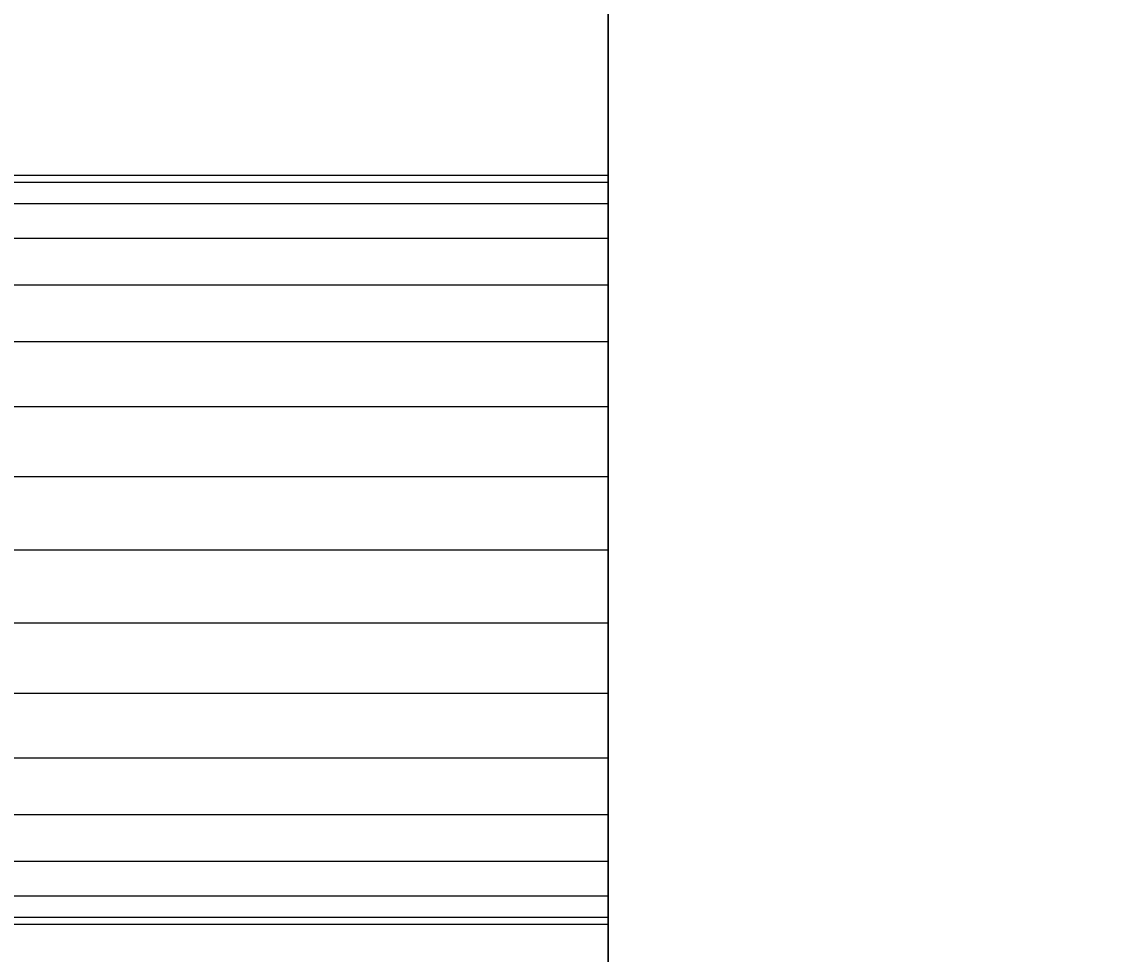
# Model space of a CAD drawing. Header units: millimetres. Extents: x -22443 to 8019, y 3751 to 17584.
# Drawn here: x -19267.6 to -19210.1, y 11680 to 11729.3 of the extents above; entities that cross this region are included whole.
import ezdxf

# ---------------------------------------------------------------- set-up
doc = ezdxf.new("R2010")
doc.units = ezdxf.units.MM
for name, color, linetype, lineweight in [('A-ANNO-DIMS', 211, 'Continuous', 9), ('A-ANNO-DIMS-50', 211, 'Continuous', 9), ('A-GENM', 13, 'Continuous', 18)]:
    doc.layers.add(name, color=color, linetype=linetype, lineweight=lineweight)
doc.styles.add('Arial', font='arial.ttf', dxfattribs={"height": 125})
doc.dimstyles.new('Diagonal_-_2_5mm_Arial', dxfattribs={"dimscale": 304.8, "dimtxt": 127.532425, "dimasz": 0.492126, "dimexe": 0.393701, "dimexo": 0.246063, "dimgap": 0.287073, "dimtad": 1, "dimdec": 0, "dimzin": 0, "dimdsep": 46, "dimtxsty": 'Arial', "dimblk1": 'OBLIQUE', "dimblk2": 'OBLIQUE', "dimsah": 1, "dimcen": 0.09, "dimdle": 0.393701, "dimazin": 0, "dimtfac": 1, "dimtdec": 4, "dimtix": 1, "dimtmove": 0, "dimatfit": 3, "dimfxl": 1, "dimtvp": 1, "dimtolj": 1, "dimtzin": 0, "dimarcsym": 2})

# ---------------------------------------------------------------- blocks, each defined once
blk = doc.blocks.new('Nevera de autoservicio single - Nevera de autoservicio single-466915-Level 1')
at = {"layer": 'A-GENM'}
for p, q in [((454.753, 1307.979), (454.753, -1108.896)), ((454.753, -1108.896), (454.753, 1307.979)), ((454.753, -1108.896), (454.753, 1307.979)), ((454.753, -1108.896), (454.753, 1307.979)), ((454.753, -1028.381), (454.753, 977.961)), ((454.753, -462.489), (454.753, -411.045)), ((454.753, -442.704), (255.92, -442.704)), ((454.753, -442.704), (255.92, -442.704)), ((454.753, -442.704), (255.92, -442.704)), ((454.753, -442.704), (255.92, -442.704)), ((454.753, -442.704), (255.92, -442.704)), ((454.753, -442.704), (255.92, -442.704)), ((454.753, -442.704), (255.92, -442.704)), ((454.753, -442.704), (255.92, -442.704)), ((454.753, -442.704), (255.92, -442.704)), ((454.753, -442.704), (255.92, -442.704)), ((454.753, -442.704), (255.92, -442.704)), ((454.753, -442.704), (255.92, -442.704)), ((454.753, -443.052), (454.753, -442.704)), ((454.753, -442.704), (454.753, -443.083)), ((454.753, -443.083), (454.753, -442.704)), ((454.753, -442.704), (454.753, -443.083)), ((454.753, -443.083), (454.753, -442.704)), ((454.753, -442.704), (454.753, -443.083)), ((454.753, -443.083), (454.753, -442.704)), ((454.753, -442.704), (454.753, -443.083)), ((454.753, -443.083), (454.753, -442.704)), ((454.753, -442.704), (454.753, -443.083)), ((454.753, -442.893), (454.753, -442.704)), ((454.753, -442.704), (454.753, -443.083)), ((454.753, -443.083), (454.753, -442.704)), ((454.753, -442.704), (454.753, -443.052)), ((454.753, -442.893), (454.753, -442.704)), ((454.753, -443.083), (454.753, -442.704)), ((454.753, -443.083), (454.753, -442.704)), ((454.753, -443.083), (454.753, -442.704)), ((454.753, -442.704), (454.753, -443.083)), ((454.753, -442.704), (454.753, -443.083)), ((454.753, -443.083), (454.753, -442.704)), ((454.753, -442.704), (454.753, -443.083)), ((454.753, -443.083), (454.753, -442.704)), ((454.753, -442.704), (454.753, -443.083)), ((454.753, -443.083), (255.92, -443.083)), ((454.753, -443.083), (255.92, -443.083)), ((454.753, -443.083), (255.92, -443.083)), ((454.753, -443.083), (255.92, -443.083)), ((454.753, -443.083), (255.92, -443.083)), ((454.753, -443.083), (255.92, -443.083)), ((454.753, -443.083), (255.92, -443.083)), ((454.753, -443.083), (255.92, -443.083)), ((454.753, -443.083), (255.92, -443.083)), ((454.753, -443.083), (255.92, -443.083)), ((454.753, -443.083), (255.92, -443.083)), ((454.753, -443.083), (255.92, -443.083)), ((454.753, -443.083), (255.92, -443.083)), ((454.753, -443.083), (255.92, -443.083)), ((454.753, -443.083), (255.92, -443.083)), ((454.753, -443.083), (255.92, -443.083)), ((454.753, -443.083), (255.92, -443.083)), ((454.753, -443.083), (255.92, -443.083)), ((454.753, -443.083), (255.92, -443.083)), ((454.753, -443.083), (255.92, -443.083)), ((454.753, -443.083), (255.92, -443.083)), ((454.753, -443.083), (255.92, -443.083)), ((454.753, -443.083), (255.92, -443.083)), ((454.753, -443.083), (255.92, -443.083)), ((454.753, -442.893), (454.753, -443.083)), ((454.753, -443.083), (454.753, -442.893)), ((454.753, -443.083), (454.753, -443.052)), ((454.753, -443.052), (454.753, -443.083)), ((454.753, -444.209), (454.753, -443.083)), ((454.753, -443.083), (454.753, -444.209)), ((454.753, -444.209), (454.753, -443.083)), ((454.753, -443.083), (454.753, -444.209)), ((454.753, -444.209), (454.753, -443.083)), ((454.753, -443.083), (454.753, -444.209)), ((454.753, -444.209), (454.753, -443.083)), ((454.753, -443.083), (454.753, -444.209)), ((454.753, -444.209), (454.753, -443.083)), ((454.753, -443.083), (454.753, -444.209)), ((454.753, -444.209), (454.753, -443.083)), ((454.753, -443.083), (454.753, -444.209)), ((454.753, -444.209), (454.753, -443.083)), ((454.753, -444.209), (454.753, -443.083)), ((454.753, -444.209), (454.753, -443.083)), ((454.753, -444.209), (454.753, -443.083)), ((454.753, -444.209), (454.753, -443.083)), ((454.753, -444.209), (454.753, -443.083)), ((454.753, -444.209), (454.753, -443.083)), ((454.753, -444.209), (454.753, -443.083)), ((454.753, -444.209), (454.753, -443.083)), ((454.753, -444.209), (454.753, -443.083)), ((454.753, -444.209), (454.753, -443.083)), ((454.753, -444.209), (454.753, -443.083)), ((454.753, -444.209), (255.92, -444.209)), ((454.753, -444.209), (255.92, -444.209)), ((454.753, -444.209), (255.92, -444.209)), ((454.753, -444.209), (255.92, -444.209)), ((454.753, -444.209), (255.92, -444.209)), ((454.753, -444.209), (255.92, -444.209)), ((454.753, -444.209), (255.92, -444.209)), ((454.753, -444.209), (255.92, -444.209)), ((454.753, -444.209), (255.92, -444.209)), ((454.753, -444.209), (255.92, -444.209)), ((454.753, -444.209), (255.92, -444.209)), ((454.753, -444.209), (255.92, -444.209)), ((454.753, -444.209), (255.92, -444.209)), ((454.753, -444.209), (255.92, -444.209)), ((454.753, -444.209), (255.92, -444.209)), ((454.753, -444.209), (255.92, -444.209)), ((454.753, -444.209), (255.92, -444.209)), ((454.753, -444.209), (255.92, -444.209)), ((454.753, -444.209), (255.92, -444.209)), ((454.753, -444.209), (255.92, -444.209)), ((454.753, -444.209), (255.92, -444.209)), ((454.753, -444.209), (255.92, -444.209)), ((454.753, -444.209), (255.92, -444.209)), ((454.753, -444.209), (255.92, -444.209)), ((454.753, -446.038), (454.753, -444.209)), ((454.753, -444.209), (454.753, -446.038)), ((454.753, -446.038), (454.753, -444.209)), ((454.753, -444.209), (454.753, -446.038)), ((454.753, -446.038), (454.753, -444.209)), ((454.753, -444.209), (454.753, -446.038)), ((454.753, -446.038), (454.753, -444.209)), ((454.753, -444.209), (454.753, -446.038)), ((454.753, -446.038), (454.753, -444.209)), ((454.753, -444.209), (454.753, -446.038)), ((454.753, -446.038), (454.753, -444.209)), ((454.753, -444.209), (454.753, -446.038)), ((454.753, -446.038), (454.753, -444.209)), ((454.753, -446.038), (454.753, -444.209)), ((454.753, -446.038), (454.753, -444.209)), ((454.753, -446.038), (454.753, -444.209)), ((454.753, -446.038), (454.753, -444.209)), ((454.753, -446.038), (454.753, -444.209)), ((454.753, -446.038), (454.753, -444.209)), ((454.753, -446.038), (454.753, -444.209)), ((454.753, -446.038), (454.753, -444.209)), ((454.753, -446.038), (454.753, -444.209)), ((454.753, -446.038), (454.753, -444.209)), ((454.753, -446.038), (454.753, -444.209)), ((454.753, -446.038), (255.92, -446.038)), ((454.753, -446.038), (255.92, -446.038)), ((454.753, -446.038), (255.92, -446.038)), ((454.753, -446.038), (255.92, -446.038)), ((454.753, -446.038), (255.92, -446.038)), ((454.753, -446.038), (255.92, -446.038)), ((454.753, -446.038), (255.92, -446.038)), ((454.753, -446.038), (255.92, -446.038)), ((454.753, -446.038), (255.92, -446.038)), ((454.753, -446.038), (255.92, -446.038)), ((454.753, -446.038), (255.92, -446.038)), ((454.753, -446.038), (255.92, -446.038)), ((454.753, -446.038), (255.92, -446.038)), ((454.753, -446.038), (255.92, -446.038)), ((454.753, -446.038), (255.92, -446.038)), ((454.753, -446.038), (255.92, -446.038)), ((454.753, -446.038), (255.92, -446.038)), ((454.753, -446.038), (255.92, -446.038)), ((454.753, -446.038), (255.92, -446.038)), ((454.753, -446.038), (255.92, -446.038)), ((454.753, -446.038), (255.92, -446.038)), ((454.753, -446.038), (255.92, -446.038)), ((454.753, -446.038), (255.92, -446.038)), ((454.753, -446.038), (255.92, -446.038)), ((454.753, -448.499), (454.753, -446.038)), ((454.753, -446.038), (454.753, -448.499)), ((454.753, -448.499), (454.753, -446.038)), ((454.753, -446.038), (454.753, -448.499)), ((454.753, -448.499), (454.753, -446.038)), ((454.753, -446.038), (454.753, -448.499)), ((454.753, -448.499), (454.753, -446.038)), ((454.753, -446.038), (454.753, -448.499)), ((454.753, -448.499), (454.753, -446.038)), ((454.753, -446.038), (454.753, -448.499)), ((454.753, -448.499), (454.753, -446.038)), ((454.753, -446.038), (454.753, -448.499)), ((454.753, -448.499), (454.753, -446.038)), ((454.753, -448.499), (454.753, -446.038)), ((454.753, -448.499), (454.753, -446.038)), ((454.753, -448.499), (454.753, -446.038)), ((454.753, -448.499), (454.753, -446.038)), ((454.753, -448.499), (454.753, -446.038)), ((454.753, -448.499), (454.753, -446.038)), ((454.753, -448.499), (454.753, -446.038)), ((454.753, -448.499), (454.753, -446.038)), ((454.753, -448.499), (454.753, -446.038)), ((454.753, -448.499), (454.753, -446.038)), ((454.753, -448.499), (454.753, -446.038)), ((454.753, -448.499), (255.92, -448.499)), ((454.753, -448.499), (255.92, -448.499)), ((454.753, -448.499), (255.92, -448.499)), ((454.753, -448.499), (255.92, -448.499)), ((454.753, -448.499), (255.92, -448.499)), ((454.753, -448.499), (255.92, -448.499)), ((454.753, -448.499), (255.92, -448.499)), ((454.753, -448.499), (255.92, -448.499)), ((454.753, -448.499), (255.92, -448.499)), ((454.753, -448.499), (255.92, -448.499)), ((454.753, -448.499), (255.92, -448.499)), ((454.753, -448.499), (255.92, -448.499)), ((454.753, -448.499), (255.92, -448.499)), ((454.753, -448.499), (255.92, -448.499)), ((454.753, -448.499), (255.92, -448.499)), ((454.753, -448.499), (255.92, -448.499)), ((454.753, -448.499), (255.92, -448.499)), ((454.753, -448.499), (255.92, -448.499)), ((454.753, -448.499), (255.92, -448.499)), ((454.753, -448.499), (255.92, -448.499)), ((454.753, -448.499), (255.92, -448.499)), ((454.753, -448.499), (255.92, -448.499)), ((454.753, -448.499), (255.92, -448.499)), ((454.753, -448.499), (255.92, -448.499)), ((454.753, -451.497), (454.753, -448.499)), ((454.753, -448.499), (454.753, -451.497)), ((454.753, -451.497), (454.753, -448.499)), ((454.753, -448.499), (454.753, -451.497)), ((454.753, -451.497), (454.753, -448.499)), ((454.753, -448.499), (454.753, -451.497)), ((454.753, -451.497), (454.753, -448.499)), ((454.753, -448.499), (454.753, -451.497)), ((454.753, -451.497), (454.753, -448.499)), ((454.753, -448.499), (454.753, -451.497)), ((454.753, -451.497), (454.753, -448.499)), ((454.753, -448.499), (454.753, -451.497)), ((454.753, -451.497), (454.753, -448.499)), ((454.753, -451.497), (454.753, -448.499)), ((454.753, -451.497), (454.753, -448.499)), ((454.753, -451.497), (454.753, -448.499)), ((454.753, -451.497), (454.753, -448.499)), ((454.753, -451.497), (454.753, -448.499)), ((454.753, -451.497), (454.753, -448.499)), ((454.753, -451.497), (454.753, -448.499)), ((454.753, -451.497), (454.753, -448.499)), ((454.753, -451.497), (454.753, -448.499)), ((454.753, -451.497), (454.753, -448.499)), ((454.753, -451.497), (454.753, -448.499)), ((454.753, -451.497), (255.92, -451.497)), ((454.753, -451.497), (255.92, -451.497)), ((454.753, -451.497), (255.92, -451.497)), ((454.753, -451.497), (255.92, -451.497)), ((454.753, -451.497), (255.92, -451.497)), ((454.753, -451.497), (255.92, -451.497)), ((454.753, -451.497), (255.92, -451.497)), ((454.753, -451.497), (255.92, -451.497)), ((454.753, -451.497), (255.92, -451.497)), ((454.753, -451.497), (255.92, -451.497)), ((454.753, -451.497), (255.92, -451.497)), ((454.753, -451.497), (255.92, -451.497)), ((454.753, -451.497), (255.92, -451.497)), ((454.753, -451.497), (255.92, -451.497)), ((454.753, -451.497), (255.92, -451.497)), ((454.753, -451.497), (255.92, -451.497)), ((454.753, -451.497), (255.92, -451.497)), ((454.753, -451.497), (255.92, -451.497)), ((454.753, -451.497), (255.92, -451.497)), ((454.753, -451.497), (255.92, -451.497)), ((454.753, -451.497), (255.92, -451.497)), ((454.753, -451.497), (255.92, -451.497)), ((454.753, -451.497), (255.92, -451.497)), ((454.753, -451.497), (255.92, -451.497)), ((454.753, -454.918), (454.753, -451.497)), ((454.753, -451.497), (454.753, -454.918)), ((454.753, -454.918), (454.753, -451.497)), ((454.753, -451.497), (454.753, -454.918)), ((454.753, -454.918), (454.753, -451.497)), ((454.753, -451.497), (454.753, -454.918)), ((454.753, -454.918), (454.753, -451.497)), ((454.753, -451.497), (454.753, -454.918)), ((454.753, -454.918), (454.753, -451.497)), ((454.753, -451.497), (454.753, -454.918)), ((454.753, -454.918), (454.753, -451.497)), ((454.753, -451.497), (454.753, -454.918)), ((454.753, -454.918), (454.753, -451.497)), ((454.753, -454.918), (454.753, -451.497)), ((454.753, -454.918), (454.753, -451.497)), ((454.753, -454.918), (454.753, -451.497)), ((454.753, -454.918), (454.753, -451.497)), ((454.753, -454.918), (454.753, -451.497)), ((454.753, -454.918), (454.753, -451.497)), ((454.753, -454.918), (454.753, -451.497)), ((454.753, -454.918), (454.753, -451.497)), ((454.753, -454.918), (454.753, -451.497)), ((454.753, -454.918), (454.753, -451.497)), ((454.753, -454.918), (454.753, -451.497)), ((454.753, -454.918), (255.92, -454.918)), ((454.753, -454.918), (255.92, -454.918)), ((454.753, -454.918), (255.92, -454.918)), ((454.753, -454.918), (255.92, -454.918)), ((454.753, -454.918), (255.92, -454.918)), ((454.753, -454.918), (255.92, -454.918)), ((454.753, -454.918), (255.92, -454.918)), ((454.753, -454.918), (255.92, -454.918)), ((454.753, -454.918), (255.92, -454.918)), ((454.753, -454.918), (255.92, -454.918)), ((454.753, -454.918), (255.92, -454.918)), ((454.753, -454.918), (255.92, -454.918)), ((454.753, -454.918), (255.92, -454.918)), ((454.753, -454.918), (255.92, -454.918)), ((454.753, -454.918), (255.92, -454.918)), ((454.753, -454.918), (255.92, -454.918)), ((454.753, -454.918), (255.92, -454.918)), ((454.753, -454.918), (255.92, -454.918)), ((454.753, -454.918), (255.92, -454.918)), ((454.753, -454.918), (255.92, -454.918)), ((454.753, -454.918), (255.92, -454.918)), ((454.753, -454.918), (255.92, -454.918)), ((454.753, -454.918), (255.92, -454.918)), ((454.753, -454.918), (255.92, -454.918)), ((454.753, -458.63), (454.753, -454.918)), ((454.753, -454.918), (454.753, -458.63)), ((454.753, -458.63), (454.753, -454.918)), ((454.753, -454.918), (454.753, -458.63)), ((454.753, -458.63), (454.753, -454.918)), ((454.753, -454.918), (454.753, -458.63)), ((454.753, -458.63), (454.753, -454.918)), ((454.753, -454.918), (454.753, -458.63)), ((454.753, -458.63), (454.753, -454.918)), ((454.753, -454.918), (454.753, -458.63)), ((454.753, -458.63), (454.753, -454.918)), ((454.753, -454.918), (454.753, -458.63)), ((454.753, -458.63), (454.753, -454.918)), ((454.753, -458.63), (454.753, -454.918)), ((454.753, -458.63), (454.753, -454.918)), ((454.753, -458.63), (454.753, -454.918)), ((454.753, -458.63), (454.753, -454.918)), ((454.753, -458.63), (454.753, -454.918)), ((454.753, -458.63), (454.753, -454.918)), ((454.753, -458.63), (454.753, -454.918)), ((454.753, -458.63), (454.753, -454.918)), ((454.753, -458.63), (454.753, -454.918)), ((454.753, -458.63), (454.753, -454.918)), ((454.753, -458.63), (454.753, -454.918)), ((454.753, -458.63), (255.92, -458.63)), ((454.753, -458.63), (255.92, -458.63)), ((454.753, -458.63), (255.92, -458.63)), ((454.753, -458.63), (255.92, -458.63)), ((454.753, -458.63), (255.92, -458.63)), ((454.753, -458.63), (255.92, -458.63)), ((454.753, -458.63), (255.92, -458.63)), ((454.753, -458.63), (255.92, -458.63)), ((454.753, -458.63), (255.92, -458.63)), ((454.753, -458.63), (255.92, -458.63)), ((454.753, -458.63), (255.92, -458.63)), ((454.753, -458.63), (255.92, -458.63)), ((454.753, -458.63), (255.92, -458.63)), ((454.753, -458.63), (255.92, -458.63)), ((454.753, -458.63), (255.92, -458.63)), ((454.753, -458.63), (255.92, -458.63)), ((454.753, -458.63), (255.92, -458.63)), ((454.753, -458.63), (255.92, -458.63)), ((454.753, -458.63), (255.92, -458.63)), ((454.753, -458.63), (255.92, -458.63)), ((454.753, -458.63), (255.92, -458.63)), ((454.753, -458.63), (255.92, -458.63)), ((454.753, -458.63), (255.92, -458.63)), ((454.753, -458.63), (255.92, -458.63)), ((454.753, -462.489), (454.753, -458.63)), ((454.753, -458.63), (454.753, -462.489)), ((454.753, -462.489), (454.753, -458.63)), ((454.753, -458.63), (454.753, -462.489)), ((454.753, -462.489), (454.753, -458.63)), ((454.753, -458.63), (454.753, -462.489)), ((454.753, -462.489), (454.753, -458.63)), ((454.753, -458.63), (454.753, -462.489)), ((454.753, -462.489), (454.753, -458.63)), ((454.753, -458.63), (454.753, -462.489)), ((454.753, -462.489), (454.753, -458.63)), ((454.753, -458.63), (454.753, -462.489)), ((454.753, -462.489), (454.753, -458.63)), ((454.753, -462.489), (454.753, -458.63)), ((454.753, -462.489), (454.753, -458.63)), ((454.753, -462.489), (454.753, -458.63)), ((454.753, -462.489), (454.753, -458.63)), ((454.753, -462.489), (454.753, -458.63)), ((454.753, -462.489), (454.753, -458.63)), ((454.753, -462.489), (454.753, -458.63)), ((454.753, -462.489), (454.753, -458.63)), ((454.753, -462.489), (454.753, -458.63)), ((454.753, -462.489), (454.753, -458.63)), ((454.753, -462.489), (454.753, -458.63)), ((454.753, -462.489), (255.92, -462.489)), ((454.753, -462.489), (255.92, -462.489)), ((454.753, -462.489), (255.92, -462.489)), ((454.753, -462.489), (255.92, -462.489)), ((454.753, -462.489), (255.92, -462.489)), ((454.753, -462.489), (255.92, -462.489)), ((454.753, -462.489), (255.92, -462.489)), ((454.753, -462.489), (255.92, -462.489)), ((454.753, -462.489), (255.92, -462.489)), ((454.753, -462.489), (255.92, -462.489)), ((454.753, -462.489), (255.92, -462.489)), ((454.753, -462.489), (255.92, -462.489)), ((454.753, -462.489), (255.92, -462.489)), ((454.753, -462.489), (255.92, -462.489)), ((454.753, -462.489), (255.92, -462.489)), ((454.753, -462.489), (255.92, -462.489)), ((454.753, -462.489), (255.92, -462.489)), ((454.753, -462.489), (255.92, -462.489)), ((454.753, -462.489), (255.92, -462.489)), ((454.753, -462.489), (255.92, -462.489)), ((454.753, -462.489), (255.92, -462.489)), ((454.753, -462.489), (255.92, -462.489)), ((454.753, -462.489), (255.92, -462.489)), ((454.753, -462.489), (255.92, -462.489)), ((454.753, -466.35), (454.753, -462.489)), ((454.753, -462.489), (454.753, -466.35)), ((454.753, -466.35), (454.753, -462.489)), ((454.753, -462.489), (454.753, -466.35)), ((454.753, -466.35), (454.753, -462.489)), ((454.753, -462.489), (454.753, -466.35)), ((454.753, -466.35), (454.753, -462.489)), ((454.753, -462.489), (454.753, -466.35)), ((454.753, -466.35), (454.753, -462.489)), ((454.753, -462.489), (454.753, -466.35)), ((454.753, -466.35), (454.753, -462.489)), ((454.753, -462.489), (454.753, -466.35)), ((454.753, -513.934), (454.753, -462.489)), ((454.753, -462.489), (454.753, -466.35)), ((454.753, -462.489), (454.753, -466.35)), ((454.753, -462.489), (454.753, -466.35)), ((454.753, -462.489), (454.753, -466.35)), ((454.753, -466.35), (454.753, -462.489)), ((454.753, -466.35), (454.753, -462.489)), ((454.753, -462.489), (454.753, -466.35)), ((454.753, -466.35), (454.753, -462.489)), ((454.753, -462.489), (454.753, -466.35)), ((454.753, -462.489), (454.753, -466.35)), ((454.753, -462.489), (454.753, -466.35)), ((454.753, -462.489), (454.753, -466.35)), ((454.753, -466.35), (255.92, -466.35)), ((454.753, -466.35), (255.92, -466.35)), ((454.753, -466.35), (255.92, -466.35)), ((454.753, -466.35), (255.92, -466.35)), ((454.753, -466.35), (255.92, -466.35)), ((454.753, -466.35), (255.92, -466.35)), ((454.753, -466.35), (255.92, -466.35)), ((454.753, -466.35), (255.92, -466.35)), ((454.753, -466.35), (255.92, -466.35)), ((454.753, -466.35), (255.92, -466.35)), ((454.753, -466.35), (255.92, -466.35)), ((454.753, -466.35), (255.92, -466.35)), ((454.753, -466.35), (255.92, -466.35)), ((454.753, -466.35), (255.92, -466.35)), ((454.753, -466.35), (255.92, -466.35)), ((454.753, -466.35), (255.92, -466.35)), ((454.753, -466.35), (255.92, -466.35)), ((454.753, -466.35), (255.92, -466.35)), ((454.753, -466.35), (255.92, -466.35)), ((454.753, -466.35), (255.92, -466.35)), ((454.753, -466.35), (255.92, -466.35)), ((454.753, -466.35), (255.92, -466.35)), ((454.753, -466.35), (255.92, -466.35)), ((454.753, -466.35), (255.92, -466.35)), ((454.753, -470.062), (454.753, -466.35)), ((454.753, -466.35), (454.753, -470.062)), ((454.753, -470.062), (454.753, -466.35)), ((454.753, -466.35), (454.753, -470.062)), ((454.753, -470.062), (454.753, -466.35)), ((454.753, -466.35), (454.753, -470.062)), ((454.753, -470.062), (454.753, -466.35)), ((454.753, -466.35), (454.753, -470.062)), ((454.753, -470.062), (454.753, -466.35)), ((454.753, -466.35), (454.753, -470.062)), ((454.753, -470.062), (454.753, -466.35)), ((454.753, -466.35), (454.753, -470.062)), ((454.753, -466.35), (454.753, -470.062)), ((454.753, -466.35), (454.753, -470.062)), ((454.753, -466.35), (454.753, -470.062)), ((454.753, -466.35), (454.753, -470.062)), ((454.753, -466.35), (454.753, -470.062)), ((454.753, -466.35), (454.753, -470.062)), ((454.753, -470.062), (454.753, -466.35)), ((454.753, -466.35), (454.753, -470.062)), ((454.753, -466.35), (454.753, -470.062)), ((454.753, -466.35), (454.753, -470.062)), ((454.753, -466.35), (454.753, -470.062)), ((454.753, -466.35), (454.753, -470.062)), ((454.753, -470.062), (255.92, -470.062)), ((454.753, -470.062), (255.92, -470.062)), ((454.753, -470.062), (255.92, -470.062)), ((454.753, -470.062), (255.92, -470.062)), ((454.753, -470.062), (255.92, -470.062)), ((454.753, -470.062), (255.92, -470.062)), ((454.753, -470.062), (255.92, -470.062)), ((454.753, -470.062), (255.92, -470.062)), ((454.753, -470.062), (255.92, -470.062)), ((454.753, -470.062), (255.92, -470.062)), ((454.753, -470.062), (255.92, -470.062)), ((454.753, -470.062), (255.92, -470.062)), ((454.753, -470.062), (255.92, -470.062)), ((454.753, -470.062), (255.92, -470.062)), ((454.753, -470.062), (255.92, -470.062)), ((454.753, -470.062), (255.92, -470.062)), ((454.753, -470.062), (255.92, -470.062)), ((454.753, -470.062), (255.92, -470.062)), ((454.753, -470.062), (255.92, -470.062)), ((454.753, -470.062), (255.92, -470.062)), ((454.753, -470.062), (255.92, -470.062)), ((454.753, -470.062), (255.92, -470.062)), ((454.753, -470.062), (255.92, -470.062)), ((454.753, -470.062), (255.92, -470.062)), ((454.753, -473.482), (454.753, -470.062)), ((454.753, -470.062), (454.753, -473.482)), ((454.753, -473.482), (454.753, -470.062)), ((454.753, -470.062), (454.753, -473.482)), ((454.753, -473.482), (454.753, -470.062)), ((454.753, -470.062), (454.753, -473.482)), ((454.753, -473.482), (454.753, -470.062)), ((454.753, -470.062), (454.753, -473.482)), ((454.753, -473.482), (454.753, -470.062)), ((454.753, -470.062), (454.753, -473.482)), ((454.753, -473.482), (454.753, -470.062)), ((454.753, -470.062), (454.753, -473.482)), ((454.753, -470.062), (454.753, -473.482)), ((454.753, -470.062), (454.753, -473.482)), ((454.753, -470.062), (454.753, -473.482)), ((454.753, -470.062), (454.753, -473.482)), ((454.753, -470.062), (454.753, -473.482)), ((454.753, -470.062), (454.753, -473.482)), ((454.753, -473.482), (454.753, -470.062)), ((454.753, -470.062), (454.753, -473.482)), ((454.753, -470.062), (454.753, -473.482)), ((454.753, -470.062), (454.753, -473.482)), ((454.753, -470.062), (454.753, -473.482)), ((454.753, -470.062), (454.753, -473.482)), ((454.753, -473.482), (255.92, -473.482)), ((454.753, -473.482), (255.92, -473.482)), ((454.753, -473.482), (255.92, -473.482)), ((454.753, -473.482), (255.92, -473.482)), ((454.753, -473.482), (255.92, -473.482)), ((454.753, -473.482), (255.92, -473.482)), ((454.753, -473.482), (255.92, -473.482)), ((454.753, -473.482), (255.92, -473.482)), ((454.753, -473.482), (255.92, -473.482)), ((454.753, -473.482), (255.92, -473.482)), ((454.753, -473.482), (255.92, -473.482)), ((454.753, -473.482), (255.92, -473.482)), ((454.753, -473.482), (255.92, -473.482)), ((454.753, -473.482), (255.92, -473.482)), ((454.753, -473.482), (255.92, -473.482)), ((454.753, -473.482), (255.92, -473.482)), ((454.753, -473.482), (255.92, -473.482)), ((454.753, -473.482), (255.92, -473.482)), ((454.753, -473.482), (255.92, -473.482)), ((454.753, -473.482), (255.92, -473.482)), ((454.753, -473.482), (255.92, -473.482)), ((454.753, -473.482), (255.92, -473.482)), ((454.753, -473.482), (255.92, -473.482)), ((454.753, -473.482), (255.92, -473.482)), ((454.753, -476.481), (454.753, -473.482)), ((454.753, -473.482), (454.753, -476.481)), ((454.753, -476.481), (454.753, -473.482)), ((454.753, -473.482), (454.753, -476.481)), ((454.753, -476.481), (454.753, -473.482)), ((454.753, -473.482), (454.753, -476.481)), ((454.753, -476.481), (454.753, -473.482)), ((454.753, -473.482), (454.753, -476.481)), ((454.753, -476.481), (454.753, -473.482)), ((454.753, -473.482), (454.753, -476.481)), ((454.753, -476.481), (454.753, -473.482)), ((454.753, -473.482), (454.753, -476.481)), ((454.753, -473.482), (454.753, -476.481)), ((454.753, -473.482), (454.753, -476.481)), ((454.753, -473.482), (454.753, -476.481)), ((454.753, -473.482), (454.753, -476.481)), ((454.753, -473.482), (454.753, -476.481)), ((454.753, -473.482), (454.753, -476.481)), ((454.753, -476.481), (454.753, -473.482)), ((454.753, -473.482), (454.753, -476.481)), ((454.753, -473.482), (454.753, -476.481)), ((454.753, -473.482), (454.753, -476.481)), ((454.753, -473.482), (454.753, -476.481)), ((454.753, -473.482), (454.753, -476.481)), ((454.753, -476.481), (255.92, -476.481)), ((454.753, -476.481), (255.92, -476.481)), ((454.753, -476.481), (255.92, -476.481)), ((454.753, -476.481), (255.92, -476.481)), ((454.753, -476.481), (255.92, -476.481)), ((454.753, -476.481), (255.92, -476.481)), ((454.753, -476.481), (255.92, -476.481)), ((454.753, -476.481), (255.92, -476.481)), ((454.753, -476.481), (255.92, -476.481)), ((454.753, -476.481), (255.92, -476.481)), ((454.753, -476.481), (255.92, -476.481)), ((454.753, -476.481), (255.92, -476.481)), ((454.753, -476.481), (255.92, -476.481)), ((454.753, -476.481), (255.92, -476.481)), ((454.753, -476.481), (255.92, -476.481)), ((454.753, -476.481), (255.92, -476.481)), ((454.753, -476.481), (255.92, -476.481)), ((454.753, -476.481), (255.92, -476.481)), ((454.753, -476.481), (255.92, -476.481)), ((454.753, -476.481), (255.92, -476.481)), ((454.753, -476.481), (255.92, -476.481)), ((454.753, -476.481), (255.92, -476.481)), ((454.753, -476.481), (255.92, -476.481)), ((454.753, -476.481), (255.92, -476.481)), ((454.753, -478.941), (454.753, -476.481)), ((454.753, -476.481), (454.753, -478.941)), ((454.753, -478.941), (454.753, -476.481)), ((454.753, -476.481), (454.753, -478.941)), ((454.753, -478.941), (454.753, -476.481)), ((454.753, -476.481), (454.753, -478.941)), ((454.753, -478.941), (454.753, -476.481)), ((454.753, -476.481), (454.753, -478.941)), ((454.753, -478.941), (454.753, -476.481)), ((454.753, -476.481), (454.753, -478.941)), ((454.753, -478.941), (454.753, -476.481)), ((454.753, -476.481), (454.753, -478.941)), ((454.753, -476.481), (454.753, -478.941)), ((454.753, -476.481), (454.753, -478.941)), ((454.753, -476.481), (454.753, -478.941)), ((454.753, -476.481), (454.753, -478.941)), ((454.753, -476.481), (454.753, -478.941)), ((454.753, -476.481), (454.753, -478.941)), ((454.753, -476.481), (454.753, -478.941)), ((454.753, -476.481), (454.753, -478.941)), ((454.753, -476.481), (454.753, -478.941)), ((454.753, -476.481), (454.753, -478.941)), ((454.753, -476.481), (454.753, -478.941)), ((454.753, -476.481), (454.753, -478.941)), ((454.753, -478.941), (255.92, -478.941)), ((454.753, -478.941), (255.92, -478.941)), ((454.753, -478.941), (255.92, -478.941)), ((454.753, -478.941), (255.92, -478.941)), ((454.753, -478.941), (255.92, -478.941)), ((454.753, -478.941), (255.92, -478.941)), ((454.753, -478.941), (255.92, -478.941)), ((454.753, -478.941), (255.92, -478.941)), ((454.753, -478.941), (255.92, -478.941)), ((454.753, -478.941), (255.92, -478.941)), ((454.753, -478.941), (255.92, -478.941)), ((454.753, -478.941), (255.92, -478.941)), ((454.753, -478.941), (255.92, -478.941)), ((454.753, -478.941), (255.92, -478.941)), ((454.753, -478.941), (255.92, -478.941)), ((454.753, -478.941), (255.92, -478.941)), ((454.753, -478.941), (255.92, -478.941)), ((454.753, -478.941), (255.92, -478.941)), ((454.753, -478.941), (255.92, -478.941)), ((454.753, -478.941), (255.92, -478.941)), ((454.753, -478.941), (255.92, -478.941)), ((454.753, -478.941), (255.92, -478.941)), ((454.753, -478.941), (255.92, -478.941)), ((454.753, -478.941), (255.92, -478.941)), ((454.753, -480.769), (454.753, -478.941)), ((454.753, -478.941), (454.753, -480.769)), ((454.753, -480.769), (454.753, -478.941)), ((454.753, -478.941), (454.753, -480.769)), ((454.753, -480.769), (454.753, -478.941)), ((454.753, -478.941), (454.753, -480.769)), ((454.753, -480.769), (454.753, -478.941)), ((454.753, -478.941), (454.753, -480.769)), ((454.753, -480.769), (454.753, -478.941)), ((454.753, -478.941), (454.753, -480.769)), ((454.753, -480.769), (454.753, -478.941)), ((454.753, -478.941), (454.753, -480.769)), ((454.753, -478.941), (454.753, -480.769)), ((454.753, -478.941), (454.753, -480.769)), ((454.753, -478.941), (454.753, -480.769)), ((454.753, -478.941), (454.753, -480.769)), ((454.753, -478.941), (454.753, -480.769)), ((454.753, -478.941), (454.753, -480.769)), ((454.753, -478.941), (454.753, -480.769)), ((454.753, -478.941), (454.753, -480.769)), ((454.753, -478.941), (454.753, -480.769)), ((454.753, -478.941), (454.753, -480.769)), ((454.753, -478.941), (454.753, -480.769)), ((454.753, -478.941), (454.753, -480.769)), ((454.753, -480.769), (255.92, -480.769)), ((454.753, -480.769), (255.92, -480.769)), ((454.753, -480.769), (255.92, -480.769)), ((454.753, -480.769), (255.92, -480.769)), ((454.753, -480.769), (255.92, -480.769)), ((454.753, -480.769), (255.92, -480.769)), ((454.753, -480.769), (255.92, -480.769)), ((454.753, -480.769), (255.92, -480.769)), ((454.753, -480.769), (255.92, -480.769)), ((454.753, -480.769), (255.92, -480.769)), ((454.753, -480.769), (255.92, -480.769)), ((454.753, -480.769), (255.92, -480.769)), ((454.753, -480.769), (255.92, -480.769)), ((454.753, -480.769), (255.92, -480.769)), ((454.753, -480.769), (255.92, -480.769)), ((454.753, -480.769), (255.92, -480.769)), ((454.753, -480.769), (255.92, -480.769)), ((454.753, -480.769), (255.92, -480.769)), ((454.753, -480.769), (255.92, -480.769)), ((454.753, -480.769), (255.92, -480.769)), ((454.753, -480.769), (255.92, -480.769)), ((454.753, -480.769), (255.92, -480.769)), ((454.753, -480.769), (255.92, -480.769)), ((454.753, -480.769), (255.92, -480.769)), ((454.753, -481.896), (454.753, -480.769)), ((454.753, -480.769), (454.753, -481.896)), ((454.753, -481.896), (454.753, -480.769)), ((454.753, -480.769), (454.753, -481.896)), ((454.753, -481.896), (454.753, -480.769)), ((454.753, -480.769), (454.753, -481.896)), ((454.753, -481.896), (454.753, -480.769)), ((454.753, -480.769), (454.753, -481.896)), ((454.753, -481.896), (454.753, -480.769)), ((454.753, -480.769), (454.753, -481.896)), ((454.753, -481.896), (454.753, -480.769)), ((454.753, -480.769), (454.753, -481.896)), ((454.753, -480.769), (454.753, -481.896)), ((454.753, -480.769), (454.753, -481.896)), ((454.753, -480.769), (454.753, -481.896)), ((454.753, -480.769), (454.753, -481.896)), ((454.753, -480.769), (454.753, -481.896)), ((454.753, -480.769), (454.753, -481.896)), ((454.753, -480.769), (454.753, -481.896)), ((454.753, -480.769), (454.753, -481.896)), ((454.753, -480.769), (454.753, -481.896)), ((454.753, -480.769), (454.753, -481.896)), ((454.753, -480.769), (454.753, -481.896)), ((454.753, -480.769), (454.753, -481.896)), ((454.753, -481.896), (255.92, -481.896)), ((454.753, -481.896), (255.92, -481.896)), ((454.753, -481.896), (255.92, -481.896)), ((454.753, -481.896), (255.92, -481.896)), ((454.753, -481.896), (255.92, -481.896)), ((454.753, -481.896), (255.92, -481.896)), ((454.753, -481.896), (255.92, -481.896)), ((454.753, -481.896), (255.92, -481.896)), ((454.753, -481.896), (255.92, -481.896)), ((454.753, -481.896), (255.92, -481.896)), ((454.753, -481.896), (255.92, -481.896)), ((454.753, -481.896), (255.92, -481.896)), ((454.753, -481.896), (255.92, -481.896)), ((454.753, -481.896), (255.92, -481.896)), ((454.753, -481.896), (255.92, -481.896)), ((454.753, -481.896), (255.92, -481.896)), ((454.753, -481.896), (255.92, -481.896)), ((454.753, -481.896), (255.92, -481.896)), ((454.753, -481.896), (255.92, -481.896)), ((454.753, -481.896), (255.92, -481.896)), ((454.753, -481.896), (255.92, -481.896)), ((454.753, -481.896), (255.92, -481.896)), ((454.753, -481.896), (255.92, -481.896)), ((454.753, -481.896), (255.92, -481.896)), ((454.753, -481.928), (454.753, -481.896)), ((454.753, -481.896), (454.753, -482.276)), ((454.753, -482.276), (454.753, -481.896)), ((454.753, -481.896), (454.753, -482.276)), ((454.753, -482.276), (454.753, -481.896)), ((454.753, -481.896), (454.753, -482.276)), ((454.753, -482.276), (454.753, -481.896)), ((454.753, -481.896), (454.753, -482.276)), ((454.753, -482.276), (454.753, -481.896)), ((454.753, -481.896), (454.753, -482.276)), ((454.753, -482.276), (454.753, -481.896)), ((454.753, -481.896), (454.753, -482.085)), ((454.753, -481.896), (454.753, -482.276)), ((454.753, -481.928), (454.753, -481.896)), ((454.753, -481.896), (454.753, -482.085)), ((454.753, -481.896), (454.753, -482.276)), ((454.753, -481.896), (454.753, -482.276)), ((454.753, -481.896), (454.753, -482.276)), ((454.753, -482.276), (454.753, -481.896)), ((454.753, -482.276), (454.753, -481.896)), ((454.753, -481.896), (454.753, -482.276)), ((454.753, -482.276), (454.753, -481.896)), ((454.753, -481.896), (454.753, -482.276)), ((454.753, -482.276), (454.753, -481.896)), ((454.753, -482.276), (255.92, -482.276)), ((454.753, -482.276), (255.92, -482.276)), ((454.753, -482.276), (255.92, -482.276)), ((454.753, -482.276), (255.92, -482.276)), ((454.753, -482.276), (255.92, -482.276)), ((454.753, -482.276), (255.92, -482.276)), ((454.753, -482.276), (255.92, -482.276)), ((454.753, -482.276), (255.92, -482.276)), ((454.753, -482.276), (255.92, -482.276)), ((454.753, -482.276), (255.92, -482.276)), ((454.753, -482.276), (255.92, -482.276)), ((454.753, -482.276), (255.92, -482.276)), ((454.753, -481.928), (454.753, -482.276)), ((454.753, -482.276), (454.753, -481.928)), ((454.753, -482.085), (454.753, -482.276)), ((454.753, -482.085), (454.753, -482.276))]:
    blk.add_line(p, q, dxfattribs=at)
blk = doc.blocks.new('DIMBLOCK4-Level 1')
at = {"layer": 'A-ANNO-DIMS-50'}
for p, q in [((-22191.521, 15666.468), (-22191.521, 7546.468)), ((-22191.521, 15546.468), (-22311.521, 15546.468)), ((-22191.521, 15546.468), (-11329.566, 15546.468)), ((-22191.521, 7666.468), (-22311.521, 7666.468)), ((-22191.521, 7666.468), (-20582.646, 7666.468))]:
    blk.add_line(p, q, dxfattribs=at)
at = {"layer": 'A-ANNO-DIMS-50', "lineweight": 35}
for p, q in [((-22191.521, 15546.468), (-22266.521, 15621.468)), ((-22191.521, 15546.468), (-22116.521, 15471.468)), ((-22191.521, 7666.468), (-22266.521, 7741.468)), ((-22191.521, 7666.468), (-22116.521, 7591.468))]:
    blk.add_line(p, q, dxfattribs=at)
at = {"layer": 'A-ANNO-DIMS-50', "color": 0, "insert": (-22441.3, 11414.188), "char_height": 125, "width": 461.47117, "attachment_point": 1, "rotation": 90, "line_spacing_factor": 0.941778, "style": 'Arial'}
blk.add_mtext('7880', dxfattribs=at)
blk = doc.blocks.new('_Oblique')
at = {"color": 0, "linetype": 'ByBlock', "lineweight": -2}
blk.add_line((-0.5, -0.5), (0.5, 0.5), dxfattribs=at)

msp = doc.modelspace()

# ---------------------------------------------------------------- block references
at = {"layer": 'A-GENM'}
msp.add_blockref('Nevera de autoservicio single - Nevera de autoservicio single-466915-Level 1', (-19691.369, 12163.874), dxfattribs=at)

# ---------------------------------------------------------------- dimensions: what is measured, and where the dimension line sits
at = {"layer": 'A-ANNO-DIMS'}
dim = msp.add_linear_dim(base=(-22191.521, 7666.468), p1=(-11254.566, 15546.468), p2=(-20507.646, 7666.468), angle=90, dimstyle='Diagonal_-_2_5mm_Arial', override={"dimpost": '<>', "dimfxl": 12153.760552}, dxfattribs=at)
dim.commit()
dim.dimension.update_dxf_attribs({"geometry": 'DIMBLOCK4-Level 1', "text_midpoint": (-22342.843, 11606.468)})

doc.saveas('drawing.dxf')
